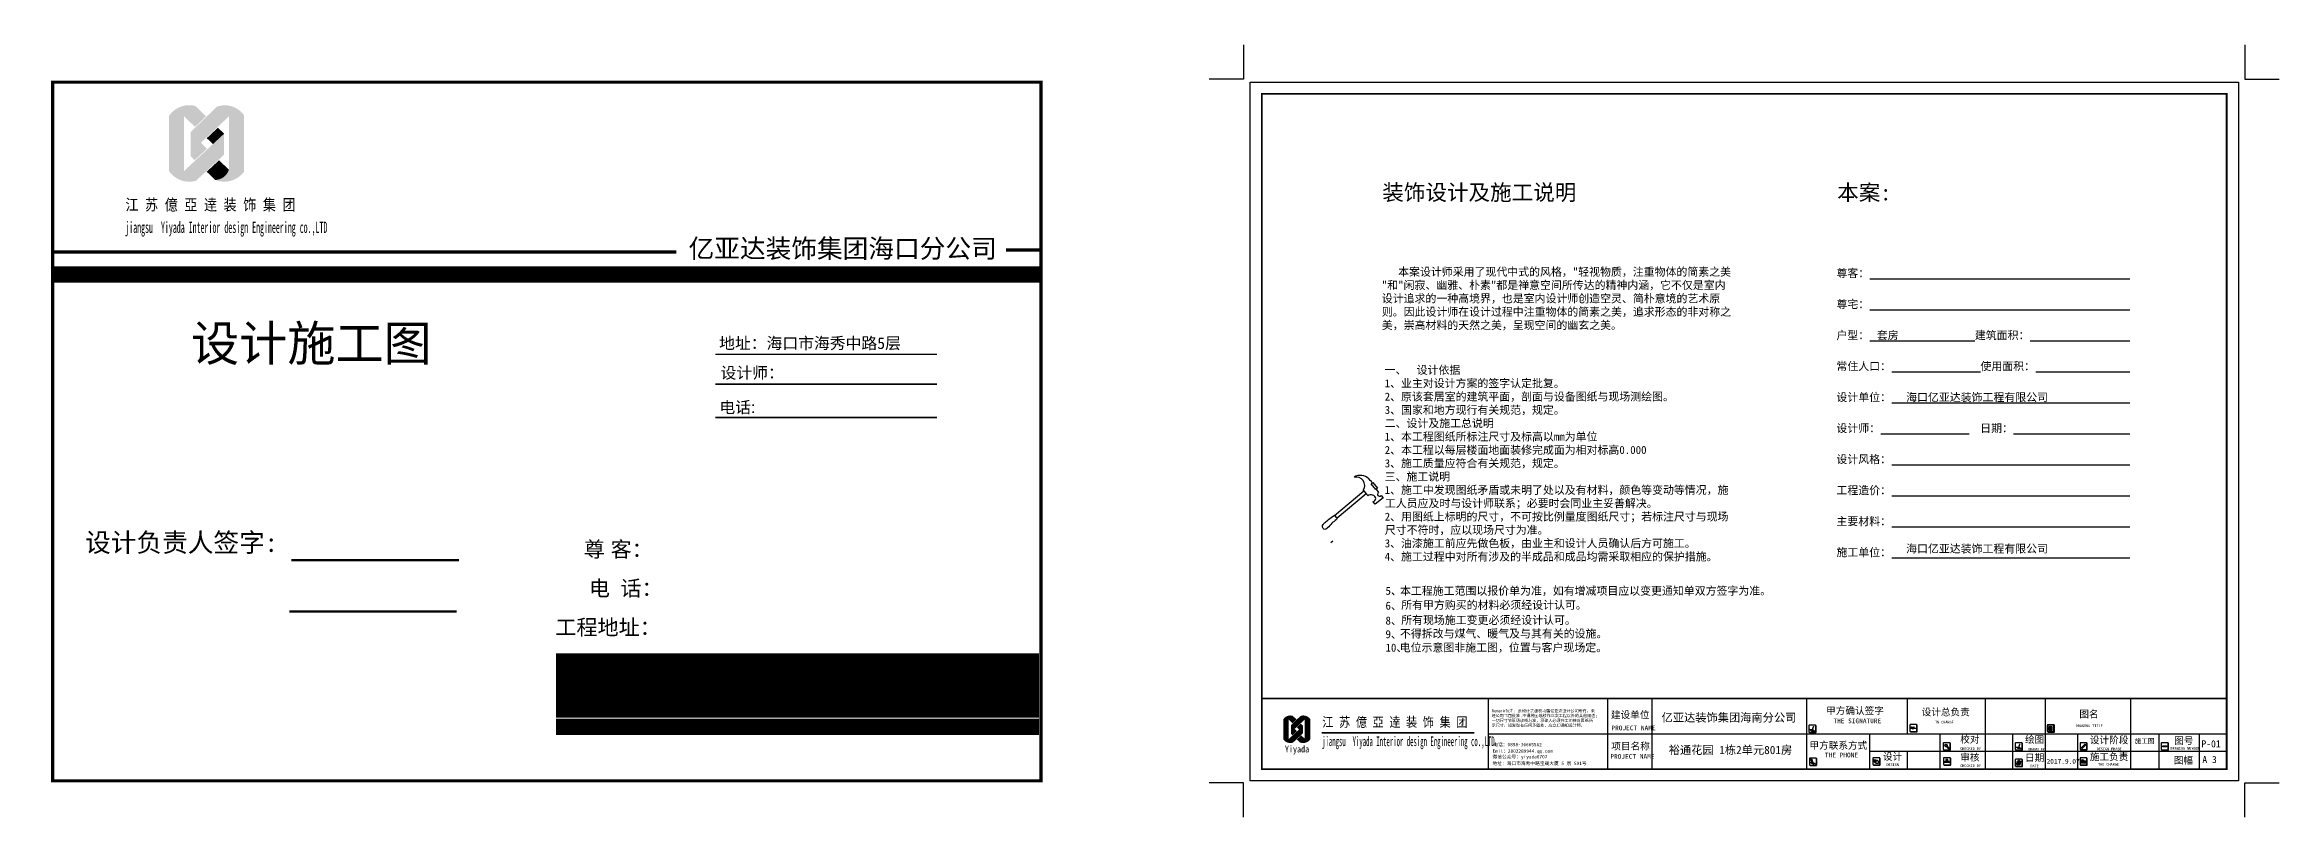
# Model space of a CAD drawing. Header units: millimetres. Extents: x 39175 to 443077, y -41362 to 75939.
# Drawn here: x 79056 to 145529, y 45587 to 68580 of the extents above; entities that cross this region are included whole.
import ezdxf

# ---------------------------------------------------------------- set-up
doc = ezdxf.new("R2010")
doc.units = ezdxf.units.MM
for name, color, linetype in [('0-01图框模板说明', 2, 'Continuous'), ('0-02图框细线', 136, 'Continuous'), ('06其他', 8, 'Continuous'), ('2', 2, 'Continuous'), ('LAYER9', 9, 'Continuous'), ('MC', 8, 'Continuous'), ('t', 4, 'Continuous'), ('TK', 1, 'Continuous'), ('填充', 252, 'Continuous')]:
    doc.layers.add(name, color=color, linetype=linetype)
doc.layers.add('Z not print', color=8, linetype='Continuous', plot=False)
doc.styles.add('H1', font='')
doc.styles.add('PYHCN', font='')
doc.styles.get("Standard").update_dxf_attribs({"font": ''})
doc.styles.add('任我行', font='JDFSCHANG.TTF', dxfattribs={"height": 150})
doc.styles.add('宋体', font='')
doc.styles.add('黑体', font='simhei.ttf')
doc.styles.get('H1').set_extended_font_data('SimSun')
doc.styles.get('PYHCN').set_extended_font_data('SimSun')
doc.styles.get('Standard').set_extended_font_data('NSimSun')
doc.styles.get('宋体').set_extended_font_data('SimSun')

# ---------------------------------------------------------------- blocks, each defined once
blk = doc.blocks.new('hgggg')
at = {"layer": '0-01图框模板说明'}
for points in [[(3462.78, 399.27, -0.414214), (3462.58, 399.08), (3460.02, 399.08, -0.071272), (3459.97, 399.08, 0.348143), (3460.16, 398.93), (3462.72, 398.93, 0.414214), (3462.92, 399.13), (3462.92, 401.69, 0.333108), (3462.77, 401.87, -0.057743), (3462.78, 401.83)], [(3505.73, 399.54, -0.414214), (3505.53, 399.34), (3502.97, 399.34, -0.071272), (3502.92, 399.35, 0.348143), (3503.11, 399.2), (3505.67, 399.2, 0.414214), (3505.86, 399.39), (3505.86, 401.95, 0.333108), (3505.72, 402.14, -0.057743), (3505.73, 402.09)], [(3564.11, 399.47, -0.414214), (3563.92, 399.28), (3561.36, 399.28, -0.071272), (3561.3, 399.28, 0.348143), (3561.5, 399.13), (3564.05, 399.13, 0.414214), (3564.25, 399.33), (3564.25, 401.89, 0.333108), (3564.11, 402.08, -0.057743), (3564.11, 402.03)], [(3519.89, 391.78, -0.414214), (3519.7, 391.59), (3517.14, 391.59, -0.071272), (3517.08, 391.59, 0.348143), (3517.27, 391.44), (3519.83, 391.44, 0.414214), (3520.03, 391.64), (3520.03, 394.2, 0.333108), (3519.89, 394.39, -0.057743), (3519.89, 394.34)], [(3550.49, 391.78, -0.414214), (3550.29, 391.59), (3547.73, 391.59, -0.071272), (3547.68, 391.59, 0.348143), (3547.87, 391.44), (3550.43, 391.44, 0.414214), (3550.62, 391.64), (3550.62, 394.2, 0.333108), (3550.48, 394.39, -0.057743), (3550.49, 394.34)], [(3578.01, 391.85, -0.414214), (3577.81, 391.65), (3575.26, 391.65, -0.071272), (3575.2, 391.66, 0.348143), (3575.39, 391.51), (3577.95, 391.51, 0.414214), (3578.15, 391.7), (3578.15, 394.26, 0.333108), (3578.01, 394.45, -0.057743), (3578.01, 394.4)], [(3612.51, 391.82, -0.414214), (3612.31, 391.62), (3609.76, 391.62, -0.071272), (3609.7, 391.63, 0.348143), (3609.89, 391.48), (3612.45, 391.48, 0.414214), (3612.65, 391.67), (3612.65, 394.23, 0.333108), (3612.51, 394.42, -0.057743), (3612.51, 394.38)], [(3610.26, 393.25), (3611.74, 393.25), (3611.74, 392.89), (3610.26, 392.89)], [(3463.02, 385.28, -0.414214), (3462.83, 385.09), (3460.27, 385.09, -0.071272), (3460.21, 385.1, 0.348143), (3460.4, 384.94), (3462.96, 384.94, 0.414214), (3463.16, 385.14), (3463.16, 387.7, 0.333108), (3463.02, 387.89, -0.057743), (3463.02, 387.84)], [(3489.99, 385.41, -0.414214), (3489.79, 385.21), (3487.23, 385.21, -0.071272), (3487.18, 385.22, 0.348143), (3487.37, 385.07), (3489.93, 385.07, 0.414214), (3490.12, 385.26), (3490.12, 387.82, 0.333108), (3489.98, 388.01, -0.057743), (3489.99, 387.97)], [(3519.99, 385.44, -0.414214), (3519.79, 385.25), (3517.23, 385.25, -0.071272), (3517.18, 385.26, 0.348143), (3517.37, 385.1), (3519.93, 385.1, 0.414214), (3520.13, 385.3), (3520.13, 387.86, 0.333108), (3519.98, 388.05, -0.057743), (3519.99, 388)], [(3550.49, 384.79, -0.414214), (3550.29, 384.59), (3547.73, 384.59, -0.071272), (3547.68, 384.6, 0.348143), (3547.87, 384.45), (3550.43, 384.45, 0.414214), (3550.62, 384.64), (3550.62, 387.2, 0.333108), (3550.48, 387.39, -0.057743), (3550.49, 387.35)], [(3578.01, 385.37, -0.414214), (3577.81, 385.18), (3575.26, 385.18, -0.071272), (3575.2, 385.18, 0.348143), (3575.39, 385.03), (3577.95, 385.03, 0.414214), (3578.15, 385.23), (3578.15, 387.79, 0.333108), (3578.01, 387.98, -0.057743), (3578.01, 387.93)]]:
    blk.add_hatch(color=8, dxfattribs=at).paths.add_polyline_path(points)
h = blk.add_hatch(color=8, dxfattribs=at)
h.paths.add_polyline_path([(3562.64, 400.99), (3562.38, 400.99), (3562.38, 400.75), (3562.64, 400.75)])
h.paths.add_polyline_path([(3562.64, 400.75), (3562.89, 400.75), (3562.89, 400.99), (3562.64, 400.99)])
h.paths.add_polyline_path([(3562.64, 400.75), (3562.64, 400.52), (3562.89, 400.52), (3562.89, 400.75)])
h.paths.add_polyline_path([(3562.64, 400.75), (3562.38, 400.75), (3562.38, 400.52), (3562.64, 400.52)])
at = {"layer": '06其他', "linetype": 'ByBlock'}
h = blk.add_hatch(color=7, dxfattribs=at)
h.set_gradient(color1=(255, 241, 220), color2=(255, 110, 0), rotation=45, tint=1, name='HEMISPHERICAL')
h.paths.add_polyline_path([(3236.45, 404.6), (3236.45, 404.49, -0.16489), (3238.73, 404.49), (3240.42, 402.87), (3242.1, 404.5), (3240.44, 406.09, 0.313173)])
h = blk.add_hatch(color=20, dxfattribs=at)
h.set_gradient(color1=(255, 63, 0), color2=(253, 236, 196), tint=1, name='HEMISPHERICAL')
h.paths.add_polyline_path([(3236.45, 396.06, 0.322561), (3240.57, 394.61, -0.167756), (3238.73, 396.1), (3238.73, 404.49, 0.16489), (3236.45, 404.49)])
h = blk.add_hatch(color=20, dxfattribs=at)
h.set_gradient(color1=(255, 63, 0), color2=(253, 236, 196), rotation=45, tint=1)
h.paths.add_polyline_path([(3238.73, 396.1, 0.167756), (3240.57, 394.61), (3244.88, 398.63), (3244.88, 401.83)])
h = blk.add_hatch(color=16, dxfattribs=at)
h.set_gradient(color1=(127, 0, 0), color2=(204, 0, 0), rotation=135, tint=1, name='INVHEMISPHERICAL')
h.paths.add_polyline_path([(3239.73, 402.05), (3241.33, 400.45), (3245.63, 404.5, -0.337042), (3247.93, 404.67, 0.33371), (3243.79, 405.98)])
h = blk.add_hatch(color=18, dxfattribs=at)
h.set_gradient(color1=(76, 0, 0), color2=(127, 0, 0), rotation=45, tint=1, name='CURVED')
h.paths.add_polyline_path([(3239.73, 402.05), (3239.73, 398.39), (3240.37, 397.77), (3242.25, 399.53)])
h = blk.add_hatch(color=11, dxfattribs=at)
h.set_gradient(color1=(254, 140, 88), color2=(97, 0, 2), rotation=45, tint=1, name='HEMISPHERICAL')
h.paths.add_polyline_path([(3242.22, 401.14), (3243.16, 400.23), (3244.88, 401.83), (3243.92, 402.75)])
h = blk.add_hatch(color=1, dxfattribs=at)
h.set_gradient(color1=(255, 0, 0), color2=(255, 127, 0), tint=1, name='INVHEMISPHERICAL')
h.paths.add_polyline_path([(3247.93, 404.67, 0.339601), (3245.61, 404.49), (3245.61, 396.3, -0.318809), (3243.51, 394.73, 0.343219), (3247.93, 395.99)])
h = blk.add_hatch(color=16, dxfattribs=at)
h.set_gradient(color1=(127, 0, 0), color2=(204, 0, 0), rotation=45, tint=1, name='CURVED')
h.paths.add_polyline_path([(3245.61, 396.3), (3244.1, 397.75), (3242.21, 395.99), (3243.51, 394.73, 0.318809)])
at = {"layer": '0-01图框模板说明', "color": 8}
for p, q in [((3461.2, 399.82), (3461.18, 399.77)), ((3461.19, 399.82), (3461.18, 399.79)), ((3461.2, 399.79), (3461.18, 399.77)), ((3461.18, 399.79), (3461.18, 399.77)), ((3461.21, 399.82), (3461.2, 399.79)), ((3503.25, 401.2), (3504.44, 401.29)), ((3503.43, 401.19), (3504.46, 401.27)), ((3504.18, 400.74), (3505.37, 400.84)), ((3504.36, 400.73), (3505.39, 400.81)), ((3561.98, 400.75), (3563.29, 400.75)), ((3562.64, 401.41), (3562.64, 400.1)), ((3518.38, 393.02), (3519.23, 392.05)), ((3518.54, 393.16), (3519.38, 392.19)), ((3548.9, 392.34), (3548.88, 392.3)), ((3548.88, 392.3), (3548.89, 392.28)), ((3548.91, 392.33), (3548.89, 392.28)), ((3548.9, 392.3), (3548.89, 392.28)), ((3548.92, 392.33), (3548.9, 392.3)), ((3575.67, 392.73), (3575.67, 392.32)), ((3575.67, 392.73), (3576.12, 392.73)), ((3575.67, 392.32), (3576.13, 392.32)), ((3576.12, 393.15), (3576.56, 393.15)), ((3576.12, 393.15), (3576.12, 392.73)), ((3577.45, 393.49), (3576.13, 392.32)), ((3576.56, 393.56), (3576.56, 393.15)), ((3576.56, 393.56), (3577.01, 393.56)), ((3577.01, 393.95), (3577.45, 393.95)), ((3577.01, 393.95), (3577.01, 393.56)), ((3577.45, 393.95), (3577.45, 393.49)), ((3461.35, 385.57), (3460.39, 386.21)), ((3460.39, 386.21), (3461.18, 386.21)), ((3461.6, 386.21), (3461.68, 386.21)), ((3461.68, 386.21), (3462.65, 385.57)), ((3487.53, 386.56), (3487.53, 386.56)), ((3487.66, 386.95), (3488.14, 386.7)), ((3487.75, 386.44), (3488.36, 386.1)), ((3488.27, 386.93), (3487.79, 387.11)), ((3487.86, 386.92), (3487.86, 386.92)), ((3487.86, 386.92), (3488.21, 386.73)), ((3488.28, 386.86), (3487.91, 387.01)), ((3488.9, 387.07), (3488.28, 387.23)), ((3488.41, 386.7), (3488.52, 386.64)), ((3517.44, 386.49), (3517.74, 386.7)), ((3517.77, 386.7), (3518.07, 386.7)), ((3518.41, 386.87), (3518.41, 386.93)), ((3518.52, 386.87), (3518.52, 386.93)), ((3518.89, 386.7), (3519.22, 386.7)), ((3519.52, 386.49), (3519.25, 386.69)), ((3548.12, 385.4), (3548.29, 385.25)), ((3549.3, 385.36), (3548.17, 385.36)), ((3549.35, 385.32), (3548.21, 385.32)), ((3549.39, 385.29), (3548.26, 385.29)), ((3549.43, 385.25), (3548.29, 385.25)), ((3549.63, 386.78), (3549.3, 385.36)), ((3549.68, 386.74), (3549.35, 385.32)), ((3549.72, 386.71), (3549.39, 385.29)), ((3549.76, 386.67), (3549.43, 385.25)), ((3549.59, 386.82), (3549.76, 386.67)), ((3575.68, 387.24), (3575.68, 386.03)), ((3577.38, 386.76), (3576.17, 386.76)), ((3577.38, 385.95), (3576.17, 385.95)), ((3576.49, 387.24), (3576.49, 386.03))]:
    blk.add_line(p, q, dxfattribs=at)
at = {"layer": '0-01图框模板说明', "color": 2, "const_width": 0.724}
blk.add_lwpolyline([(3637.38, 670.41), (3637.38, 383.41), (3227.38, 383.41), (3227.38, 670.41)], close=True, dxfattribs=at)
blk.add_lwpolyline([(3637.38, 413.41), (3227.33, 413.41)], dxfattribs=at)
at = {"layer": '0-01图框模板说明', "color": 8}
for points in [[(3460.02, 399.08), (3462.58, 399.08, 0.414214), (3462.78, 399.27), (3462.78, 401.83, 0.414214), (3462.58, 402.03), (3460.02, 402.03, 0.414214), (3459.83, 401.83), (3459.83, 399.27, 0.414214)], [(3461.84, 401.41), (3461.73, 401.44), (3461.74, 401.46, -0.451962), (3461.8, 401.49), (3461.81, 401.48, -0.418435), (3461.84, 401.42)], [(3502.97, 399.34), (3505.53, 399.34, 0.414214), (3505.73, 399.54), (3505.73, 402.09, 0.414214), (3505.53, 402.29), (3502.97, 402.29, 0.414214), (3502.78, 402.09), (3502.78, 399.54, 0.414214)], [(3561.36, 399.28), (3563.92, 399.28, 0.414214), (3564.11, 399.47), (3564.11, 402.03, 0.414214), (3563.92, 402.23), (3561.36, 402.23, 0.414214), (3561.16, 402.03), (3561.16, 399.47, 0.414214)], [(3517.14, 391.59), (3519.7, 391.59, 0.414214), (3519.89, 391.78), (3519.89, 394.34, 0.414214), (3519.7, 394.54), (3517.14, 394.54, 0.414214), (3516.94, 394.34), (3516.94, 391.78, 0.414214)], [(3547.73, 391.59), (3550.29, 391.59, 0.414214), (3550.49, 391.78), (3550.49, 394.34, 0.414214), (3550.29, 394.54), (3547.73, 394.54, 0.414214), (3547.54, 394.34), (3547.54, 391.78, 0.414214)], [(3549.55, 393.92), (3549.44, 393.95), (3549.44, 393.97, -0.451962), (3549.51, 394), (3549.52, 393.99, -0.418435), (3549.55, 393.93)], [(3575.26, 391.65), (3577.81, 391.65, 0.414214), (3578.01, 391.85), (3578.01, 394.4, 0.414214), (3577.81, 394.6), (3575.26, 394.6, 0.414214), (3575.06, 394.4), (3575.06, 391.85, 0.414214)], [(3609.76, 391.62), (3612.31, 391.62, 0.414214), (3612.51, 391.82), (3612.51, 394.38, 0.414214), (3612.31, 394.57), (3609.76, 394.57, 0.414214), (3609.56, 394.38), (3609.56, 391.82, 0.414214)], [(3460.27, 385.09), (3462.83, 385.09, 0.414214), (3463.02, 385.28), (3463.02, 387.84, 0.414214), (3462.83, 388.04), (3460.27, 388.04, 0.414214), (3460.07, 387.84), (3460.07, 385.28, 0.414214)], [(3487.23, 385.21), (3489.79, 385.21, 0.414214), (3489.99, 385.41), (3489.99, 387.97, 0.414214), (3489.79, 388.16), (3487.23, 388.16, 0.414214), (3487.03, 387.97), (3487.03, 385.41, 0.414214)], [(3517.23, 385.25), (3519.79, 385.25, 0.414214), (3519.99, 385.44), (3519.99, 388, 0.414214), (3519.79, 388.2), (3517.23, 388.2, 0.414214), (3517.04, 388), (3517.04, 385.44, 0.414214)], [(3517.48, 386.5), (3519.48, 386.5, -0.414214), (3519.53, 386.45), (3519.53, 386.19, -0.414214), (3519.48, 386.13), (3517.48, 386.13, -0.414214), (3517.42, 386.19), (3517.42, 386.45, -0.414214)], [(3547.73, 384.59), (3550.29, 384.59, 0.414214), (3550.49, 384.79), (3550.49, 387.35, 0.414214), (3550.29, 387.54), (3547.73, 387.54, 0.414214), (3547.54, 387.35), (3547.54, 384.79, 0.414214)], [(3575.26, 385.18), (3577.81, 385.18, 0.414214), (3578.01, 385.37), (3578.01, 387.93, 0.414214), (3577.81, 388.13), (3575.26, 388.13, 0.414214), (3575.06, 387.93), (3575.06, 385.37, 0.414214)]]:
    blk.add_lwpolyline(points, format="xyb", close=True, dxfattribs=at)
for points in [[(3459.97, 399.08, 0.348143), (3460.16, 398.93), (3462.72, 398.93, 0.414214), (3462.92, 399.13), (3462.92, 401.69, 0.333108), (3462.77, 401.87)], [(3502.92, 399.35, 0.348143), (3503.11, 399.2), (3505.67, 399.2, 0.414214), (3505.86, 399.39), (3505.86, 401.95, 0.333108), (3505.72, 402.14)], [(3561.3, 399.28, 0.348143), (3561.5, 399.13), (3564.05, 399.13, 0.414214), (3564.25, 399.33), (3564.25, 401.89, 0.333108), (3564.11, 402.08)], [(3517.08, 391.59, 0.348143), (3517.27, 391.44), (3519.83, 391.44, 0.414214), (3520.03, 391.64), (3520.03, 394.2, 0.333108), (3519.89, 394.39)], [(3547.68, 391.59, 0.348143), (3547.87, 391.44), (3550.43, 391.44, 0.414214), (3550.62, 391.64), (3550.62, 394.2, 0.333108), (3550.48, 394.39)], [(3575.2, 391.66, 0.348143), (3575.39, 391.51), (3577.95, 391.51, 0.414214), (3578.15, 391.7), (3578.15, 394.26, 0.333108), (3578.01, 394.45)], [(3609.7, 391.63, 0.348143), (3609.89, 391.48), (3612.45, 391.48, 0.414214), (3612.65, 391.67), (3612.65, 394.23, 0.333108), (3612.51, 394.42)], [(3460.21, 385.1, 0.348143), (3460.4, 384.94), (3462.96, 384.94, 0.414214), (3463.16, 385.14), (3463.16, 387.7, 0.333108), (3463.02, 387.89)], [(3487.18, 385.22, 0.348143), (3487.37, 385.07), (3489.93, 385.07, 0.414214), (3490.12, 385.26), (3490.12, 387.82, 0.333108), (3489.98, 388.01)], [(3517.18, 385.26, 0.348143), (3517.37, 385.1), (3519.93, 385.1, 0.414214), (3520.13, 385.3), (3520.13, 387.86, 0.333108), (3519.98, 388.05)], [(3547.68, 384.6, 0.348143), (3547.87, 384.45), (3550.43, 384.45, 0.414214), (3550.62, 384.64), (3550.62, 387.2, 0.333108), (3550.48, 387.39)], [(3575.2, 385.18, 0.348143), (3575.39, 385.03), (3577.95, 385.03, 0.414214), (3578.15, 385.23), (3578.15, 387.79, 0.333108), (3578.01, 387.98)]]:
    blk.add_lwpolyline(points, format="xyb", dxfattribs=at)
for points in [[(3461.4, 400.19), (3461.44, 400.19), (3462.41, 399.56), (3461.11, 399.56), (3460.14, 400.19), (3461.28, 400.19)], [(3549.11, 392.7), (3549.15, 392.7), (3550.12, 392.07), (3548.82, 392.07), (3547.85, 392.7), (3548.98, 392.7)], [(3518.62, 386.76), (3518.8, 386.76), (3518.93, 386.68), (3518.03, 386.68), (3518.17, 386.76), (3518.31, 386.76)], [(3548.7, 386.82), (3549.59, 386.82), (3549.26, 385.4), (3548.12, 385.4), (3548.45, 386.82), (3548.65, 386.82)]]:
    blk.add_lwpolyline(points, dxfattribs=at)
for points in [[(3461.21, 399.82), (3461.19, 399.82), (3461.23, 400.06), (3461.34, 400.03)], [(3461.8, 401.3), (3461.7, 401.34), (3461.23, 400.06), (3461.34, 400.03)], [(3461.84, 401.4), (3461.73, 401.45), (3461.69, 401.35), (3461.81, 401.3)], [(3561.37, 399.48), (3563.91, 399.48), (3563.91, 402.02), (3561.37, 402.02)], [(3561.98, 400.1), (3563.29, 400.1), (3563.29, 401.41), (3561.98, 401.41)], [(3562.38, 400.99), (3562.89, 400.99), (3562.89, 400.52), (3562.38, 400.52)], [(3548.92, 392.33), (3548.9, 392.34), (3548.94, 392.57), (3549.04, 392.54)], [(3549.51, 393.82), (3549.4, 393.85), (3548.94, 392.57), (3549.04, 392.54)], [(3549.55, 393.91), (3549.44, 393.96), (3549.4, 393.86), (3549.51, 393.81)], [(3610.26, 393.25), (3611.74, 393.25), (3611.74, 392.89), (3610.26, 392.89)], [(3518.03, 386.68), (3518.93, 386.68), (3518.93, 386.57), (3518.03, 386.57)], [(3548.41, 385.73), (3548.52, 385.73), (3548.49, 385.65), (3548.38, 385.65)], [(3548.72, 386.48), (3549.18, 386.48), (3549.07, 386.11), (3548.6, 386.11)], [(3548.63, 385.73), (3548.74, 385.73), (3548.71, 385.65), (3548.6, 385.65)], [(3548.84, 385.73), (3548.95, 385.73), (3548.93, 385.65), (3548.81, 385.65)], [(3549.06, 385.73), (3549.17, 385.73), (3549.14, 385.65), (3549.03, 385.65)]]:
    blk.add_lwpolyline(points, close=True, dxfattribs=at)
for centre, radius in [((3518.13, 393.49), 0.533), ((3460.78, 387.49), 0.262), ((3460.95, 386.98), 0.0374), ((3461.02, 386.84), 0.0374), ((3461.04, 387.02), 0.0374), ((3461.09, 386.69), 0.0374), ((3461.11, 386.88), 0.0374), ((3461.13, 387.08), 0.0374), ((3461.16, 386.51), 0.0374), ((3461.18, 386.73), 0.0374), ((3461.2, 386.94), 0.0374), ((3461.39, 386.21), 0.212), ((3461.25, 386.56), 0.0374), ((3461.26, 386.79), 0.0374), ((3461.34, 386.61), 0.0374), ((3549.28, 386.66), 0.04)]:
    blk.add_circle(centre, radius, dxfattribs=at)
for centre, radius, start, end in [((3503.53, 400.83), 0.368, 105.75698, 120.90147), ((3503.54, 400.47), 0.321, 39.93772, 115.08211), ((3503.66, 401.01), 0.239, 194.48109, 315.05273), ((3503.43, 401.18), 0.00492, 94.53797, 105.75698), ((3504.46, 400.38), 0.368, 105.75698, 138.68122), ((3504.36, 400.73), 0.00492, 94.53797, 105.75698), ((3504.37, 401.1), 0.208, 298.71142, 70.12693), ((3504.37, 401.09), 0.198, 300.32853, 62.53976), ((3504.46, 401.26), 0.00492, 62.53976, 94.53797), ((3504.47, 400.92), 0.00504, 133.83275, 294.27982), ((3505.3, 400.64), 0.208, 298.71142, 70.12693), ((3505.39, 400.81), 0.00492, 62.53976, 94.53797), ((3505.3, 400.64), 0.198, 300.32853, 62.53976), ((3505.4, 400.46), 0.00504, 133.83275, 294.27982), ((3518.14, 393.44), 0.533, 191.50537, 300.50305), ((3518.1, 393.5), 0.266, 22.4479, 114.91738), ((3518.04, 393.62), 0.125, 340.03412, 111.51774), ((3518.14, 393.44), 0.533, 323.79176, 16.59293), ((3519.27, 392.15), 0.116, 246.29169, 21.68237), ((3459.09, 385.81), 2.13, 10.86532, 46.01339), ((3466.51, 389.2), 5.72, 196.35478, 210.12826), ((3488.27, 386.62), 0.686, 172.23155, 207.50847), ((3487.9, 386.71), 0.315, 158.18292, 240.90017), ((3488.94, 386.19), 1.48, 139.32492, 154.28325), ((3488.96, 388.03), 2.17, 233.07145, 279.66773), ((3488.13, 386.74), 0.518, 74.0812, 127.26399), ((3487.88, 386.97), 0.0535, 54.17545, 246.924), ((3487.91, 386.98), 0.691, 277.38404, 14.54168), ((3488.3, 386.97), 0.31, 239.14426, 279.65487), ((3488.23, 386.8), 0.0797, 255.59476, 46.20559), ((3488.13, 386.65), 0.31, 22.14548, 62.65609), ((3488.34, 386.74), 0.0787, 279.65487, 22.14548), ((3489.22, 387.84), 1.94, 243.49964, 273.01635), ((3487.87, 385.42), 1.94, 28.78399, 58.3007), ((3489.18, 386.27), 0.4, 290.37624, 11.42411), ((3517.77, 386.65), 0.0574, 90, 119.87718), ((3518.46, 388.33), 1.14, 259.24495, 280.75505), ((3517.99, 386.87), 0.423, 7.60876, 51.99549), ((3518.23, 386.94), 0.197, 284.90703, 336.82099), ((3518.47, 387.04), 0.345, 237.03411, 302.96589), ((3518.94, 386.87), 0.423, 128.00451, 172.39124), ((3518.56, 386.87), 0.0402, 180, 209.57661), ((3518.71, 386.96), 0.21, 209.57661, 255.90559), ((3519.22, 386.65), 0.0574, 58.64341, 90), ((3548.67, 386.66), 0.04, 133.54052, 58.50942), ((3548.94, 386.72), 0.301, 120.08382, 193.46069), ((3548.67, 386.67), 0.0305, 218.39226, 328.45377), ((3548.94, 386.73), 0.249, 118.98843, 196.0214), ((3548.69, 386.65), 0.04, 72.60473, 87.69362), ((3548.83, 386.84), 0.146, 350.54539, 105.73103), ((3548.81, 386.83), 0.115, 355.44035, 89.68225), ((3549.55, 386.72), 0.301, 127.16749, 193.46069), ((3549.3, 386.65), 0.04, 72.60473, 215.77066), ((3549.28, 386.67), 0.0305, 218.39226, 328.45377), ((3549.54, 386.73), 0.24, 120.88, 197.64495), ((3549.43, 386.88), 0.102, 75.64141, 126.12439), ((3549.42, 386.86), 0.0801, 333.23085, 96.56595), ((3549.42, 386.86), 0.124, 340.70057, 72.93021)]:
    blk.add_arc(centre, radius, start, end, dxfattribs=at)
for centre, major_axis, ratio in [((3503.23, 400.89), (0, 0.305), 0.646017), ((3503.25, 400.88), (0, 0.305), 0.646017), ((3503.99, 400.67), (0, 0.305), 0.646017), ((3504, 400.66), (0, 0.305), 0.646017), ((3576.08, 387.24), (-0.401, 0), 0.454196), ((3576.08, 386.03), (-0.401, 0), 0.454196), ((3576.17, 386.35), (0, 0.401), 0.454196), ((3577.38, 386.35), (0, 0.401), 0.454196)]:
    blk.add_ellipse(centre, major_axis=major_axis, ratio=ratio, dxfattribs=at)
blk.add_ellipse((3518.46, 387.35), major_axis=(0.376, 0), ratio=0.460933, start_param=-0.967391, end_param=4.108984, dxfattribs=at)
blk.add_spline([(3461.39, 385.99), (3461.81, 385.81), (3461.82, 385.95), (3461.63, 385.91), (3461.51, 385.57), (3462.03, 385.66), (3462.12, 385.57)], degree=3, dxfattribs=at)
for points in [[(3487.72, 387.06), (3487.51, 387.09), (3487.4, 387.2), (3487.35, 387.45)], [(3487.75, 387.1), (3487.5, 387.1), (3487.42, 387.28), (3487.37, 387.47)]]:
    blk.add_open_spline(points, degree=3, dxfattribs=at)
at = {"layer": '0-02图框细线'}
for p, q in [((3323.65, 383.41), (3323.65, 413.41)), ((3374.42, 383.24), (3374.42, 413.41)), ((3393.31, 383.24), (3393.31, 413.41)), ((3458.92, 383.41), (3458.92, 413.41)), ((3501.79, 398.41), (3501.79, 413.41)), ((3534.96, 398.41), (3534.96, 413.41)), ((3560.37, 383.41), (3560.37, 413.41)), ((3596.6, 398.41), (3596.6, 413.41)), ((3323.65, 398.41), (3637.38, 398.41)), ((3485.71, 383.41), (3485.71, 398.41)), ((3637.38, 390.91), (3485.71, 390.91)), ((3501.79, 383.41), (3501.79, 390.91)), ((3515.58, 383.41), (3515.58, 398.41)), ((3534.96, 383.41), (3534.96, 398.41)), ((3546.55, 383.41), (3546.55, 398.41)), ((3574.07, 383.41), (3574.07, 398.41)), ((3596.6, 383.41), (3596.6, 398.41)), ((3608.67, 383.41), (3608.67, 398.41)), ((3625.66, 398.41), (3625.66, 383.41))]:
    blk.add_line(p, q, dxfattribs=at)
blk.add_lwpolyline([(3642.38, 675.41), (3642.38, 378.41), (3222.38, 378.41), (3222.38, 675.41)], close=True, dxfattribs=at)
at = {"layer": '0-02图框细线', "ltscale": 0.2, "const_width": 0.666}
blk.add_lwpolyline([(3252.82, 398.77), (3317.66, 398.77)], dxfattribs=at)
at = {"layer": 'Z not print', "color": 5}
for points in [[(3219.62, 691.34), (3219.62, 676.74), (3205.02, 676.74)], [(3645.14, 691.34), (3645.14, 676.74), (3659.75, 676.74)], [(3219.62, 362.88), (3219.62, 377.48), (3205.02, 377.48)], [(3645.14, 362.88), (3645.14, 377.48), (3659.75, 377.48)]]:
    blk.add_lwpolyline(points, dxfattribs=at)
at = {"layer": '0-02图框细线'}
for s, insert, char_height, attachment_point in [('{\\fSimHei|b0|i0|c134|p2;Remark备注: 此设计之版权均属亿亚达设计公司所有，未\\P经公司书面批准,不得将图纸移作本次工程以外的其他用途;\\P一切尺寸依现场放线为准，承建人必须在工地核对图纸所\\P示尺寸，如发现有任何矛盾处，应立即通知设计师。}', (3325.04, 401.2), 1.2293, 7), ('{\\fSimSun|b0|i0|c134|p2;建设单位}', (3375.72, 406.29), 3, 4), ('{\\fSimSun|b0|i0|c134|p2;甲方确认签字}', (3467.17, 408.05), 3, 4), ('{\\fSimSun|b0|i0|c134|p2;设计总负责}', (3507.77, 407.48), 3, 4), ('{\\fSimSun|b0|i0|c134|p2;图名}', (3574.77, 406.57), 3, 4), ('{\\fSimSun|b0|i0|c134|p2;PROJECT NAME}', (3375.92, 400.86), 2, 4), ('{\\fSimSun|b0|i0|c134|p2;THE SIGNATURE}', (3470.25, 403.87), 2, 4), ('{\\fSimSun|b0|i0|c134|p2;IN CHARGE}', (3513.43, 403.33), 1.1268, 4), ('{\\fSimSun|b0|i0|c134|p2;DRAWING TITLE}', (3573.2, 401.77), 1.1268, 4), ('{\\fSimSun|b0|i0|c134|p2;微信公众号：yiyada6707}', (3325.43, 388.43), 1.4341, 4), ('{\\fSimSun|b0|i0|c134|p2;Emil：2802289944.qq.com}', (3325.43, 390.84), 1.4341, 4), ('{\\fSimSun|b0|i0|c134|p2;电话：0898-36665562  }', (3325.75, 393.73), 1.4341, 4), ('{\\fSimSun|b0|i0|c134|p2;PROJECT NAME}', (3375.46, 388.74), 2, 4), ('{\\fSimSun|b0|i0|c134|p2;项目名称}', (3375.89, 392.95), 3, 4), ('{\\fSimSun|b0|i0|c134|p2;甲方联系方式}', (3460.09, 393.27), 3, 4), ('{\\fSimSun|b0|i0|c134|p2;THE PHONE}', (3466.66, 389.35), 2, 4), ('{\\fSimSun|b0|i0|c134|p2;设计}', (3491.31, 388.55), 3, 4), ('{\\fSimSun|b0|i0|c134|p2;CHECKED BY}', (3524.12, 392.09), 1.1268, 4), ('{\\fSimSun|b0|i0|c134|p2;校对}', (3524.17, 395.88), 3, 4), ('{\\fSimSun|b0|i0|c134|p2;审核}', (3524.17, 388.21), 3, 4), ('{\\fSimSun|b0|i0|c134|p2;绘图}', (3551.69, 395.79), 3, 4), ('{\\fSimSun|b0|i0|c134|p2;日期}', (3551.69, 388.07), 3, 4), ('{\\fSimSun|b0|i0|c134|p2;DRAWN BY}', (3552.99, 391.85), 1.1268, 4), ('{\\fSimSun|b0|i0|c134|p2;施工负责}', (3579.22, 388.42), 3, 4), ('{\\fSimSun|b0|i0|c134|p2;设计阶段}', (3579.22, 395.59), 3, 4), ('{\\fSimSun|b0|i0|c134|p2;DESIGN PHASE}', (3582.13, 391.94), 1.1268, 4), ('{\\fSimHei|b0|i0|c134|p2;施工图}', (3602.52, 395.2), 2, 5), ('{\\fSimSun|b0|i0|c134|p2;DRAWING NUMBER}', (3613.53, 392.18), 1.1268, 4), ('{\\fSimSun|b0|i0|c134|p2;图号}', (3615.08, 395.34), 3, 4), ('{\\fSimSun|b0|i0|c134|p2;地址：海口市海秀中路宝晟大厦 5 层 501号}', (3325.41, 385.76), 1.4341, 4), ('{\\fSimSun|b0|i0|c134|p2;DESIGN}', (3492.78, 385.27), 1.1268, 4), ('{\\fSimSun|b0|i0|c134|p2;CHECKED BY}', (3524.12, 384.81), 1.1268, 4), ('{\\fSimSun|b0|i0|c134|p2;DATE}', (3553.97, 384.71), 1.1268, 4), ('{\\fSimHei|b0|i0|c134|p49;2017.9.07}', (3560.83, 386.68), 2, 4), ('{\\fSimSun|b0|i0|c134|p2;THE CHARGE}', (3582.72, 385.45), 1.1268, 4), ('{\\fSimSun|b0|i0|c134|p2;图幅}', (3614.92, 387), 3, 4), ('{\\fSimSun|b0|i0|c134|p2;A 3}', (3627.05, 387.44), 3, 4)]:
    blk.add_mtext(s, dxfattribs=dict(at, insert=insert, char_height=char_height, attachment_point=attachment_point))
at = {"layer": '0-02图框细线', "attachment_point": 5, "style": '黑体'}
for s, insert, char_height in [('亿亚达装饰集团海南分公司', (3425.87, 405.07), 3.5), ('{\\fSimSun|b0|i0|c134|p2;\\H0.875x;裕通花园 1栋2单元801房\\H1.143x; }', (3426.52, 391.31), 4)]:
    blk.add_mtext(s, dxfattribs=dict(at, insert=insert, char_height=char_height))
at = {"layer": 'TK', "color": 150, "style": 'H1'}
for s, height, width, p in [('江 苏 億 亞 逹 装 饰 集 团', 4.0976, 0.85, (3253.05, 401.34)), ('Yiyada ', 2.868, 0.8, (3237.17, 390.46)), ('jiangsu  Yiyada Interior design Engineering co.,LTD', 4.0976, 0.43, (3252.98, 393.15))]:
    blk.add_text(s, height=height, dxfattribs=dict(at, width=width)).set_placement(p)

msp = doc.modelspace()

# ---------------------------------------------------------------- hatches: boundary and pattern name
h = msp.add_hatch(color=7)
h.set_gradient(color1=(255, 241, 220), color2=(255, 110, 0), rotation=45, tint=1, name='HEMISPHERICAL')
h.paths.add_polyline_path([(82758.3, 66469), (82758.3, 66447.5, -0.16489), (83200.8, 66447.5), (83528.6, 66132.8), (83855, 66448.9), (83533.1, 66757.9, 0.3131734)])
h = msp.add_hatch(color=20)
h.set_gradient(color1=(255, 63, 0), color2=(253, 236, 196), tint=1, name='HEMISPHERICAL')
h.paths.add_polyline_path([(82758.3, 64812.5, 0.3225612), (83557, 64530.1, -0.1677561), (83200.8, 64819.9), (83200.8, 66447.5, 0.16489), (82758.3, 66447.5)])
h = msp.add_hatch(color=16)
h.set_gradient(color1=(127, 0, 0), color2=(204, 0, 0), rotation=135, tint=1, name='INVHEMISPHERICAL')
h.paths.add_polyline_path([(83394.4, 65974.6), (83705.6, 65663.6), (84538.8, 66449.7, -0.3370418), (84984.8, 66483.1, 0.3337101), (84182, 66737.1)])
h = msp.add_hatch(color=1)
h.set_gradient(color1=(255, 0, 0), color2=(255, 127, 0), tint=1, name='INVHEMISPHERICAL')
h.paths.add_polyline_path([(84984.8, 66482.9, 0.3396012), (84536.3, 66447.4), (84536.3, 64858.5, -0.3188086), (84129, 64553.3, 0.3432185), (84984.8, 64798.8)])
h = msp.add_hatch(color=20)
h.set_gradient(color1=(255, 63, 0), color2=(253, 236, 196), rotation=45, tint=1)
h.paths.add_polyline_path([(83200.8, 64819.9, 0.1677561), (83557, 64530.1), (84393.9, 65309.9), (84393.9, 65931.5)])
h = msp.add_hatch(color=18)
h.set_gradient(color1=(76, 0, 0), color2=(127, 0, 0), rotation=45, tint=1, name='CURVED')
h.paths.add_polyline_path([(83394.4, 65974.6), (83394.4, 65263.3), (83518.3, 65143.6), (83884.5, 65484.8)])
h = msp.add_hatch(color=11)
h.set_gradient(color1=(254, 140, 88), color2=(97, 0, 2), rotation=45, tint=1, name='HEMISPHERICAL')
h.paths.add_polyline_path([(83877.5, 65797.8), (84061.1, 65621.5), (84393.9, 65931.5), (84208.2, 66109.8)])
h = msp.add_hatch(color=16)
h.set_gradient(color1=(127, 0, 0), color2=(204, 0, 0), rotation=45, tint=1, name='CURVED')
h.paths.add_polyline_path([(84536.3, 64858.5), (84242.3, 65140.8), (83875.1, 64798.7), (84129, 64553.3, 0.3188086)])

# ---------------------------------------------------------------- linework, layer by layer
at = {"layer": '0-02图框细线', "color": 3, "ltscale": 0.8, "const_width": 70}
for points in [[(86394.9, 53237.9), (91378.6, 53237.9)], [(86331.3, 51713.9), (91315, 51713.9)]]:
    msp.add_lwpolyline(points, dxfattribs=at)
at = {"layer": '2'}
for p, q in [((133343.4, 61612.5), (141084.2, 61612.5)), ((133343.4, 60689.6), (141084.2, 60689.6)), ((133343.4, 59766.7), (136472.7, 59766.7)), ((138119.6, 59766.7), (141084.2, 59766.7)), ((134002.2, 58843.8), (136637.4, 58843.8)), ((138284.3, 58843.8), (141084.2, 58843.8)), ((134002.2, 57920.9), (141084.2, 57920.9)), ((133672.8, 56998), (136308, 56998)), ((137625.5, 56998), (141084.2, 56998)), ((134002.2, 56075.1), (141084.2, 56075.1)), ((134002.2, 55152.2), (141084.2, 55152.2)), ((134002.2, 54229.3), (141084.2, 54229.3)), ((134002.2, 53306.4), (141084.2, 53306.4))]:
    msp.add_line(p, q, dxfattribs=at)
at = {"layer": 'LAYER9', "color": 0, "const_width": 95.7}
msp.add_lwpolyline([(79295.2, 46674.4), (79295.2, 67464.4), (108695.2, 67464.4), (108695.2, 46674.4)], close=True, dxfattribs=at)
at = {"layer": 'LAYER9', "color": 1, "const_width": 95.7}
for points in [[(107652.4, 62468), (108695.2, 62468)], [(79295.2, 62408.4), (97847.9, 62408.4)]]:
    msp.add_lwpolyline(points, dxfattribs=at)
at = {"layer": 'LAYER9', "color": 2, "const_width": 478.3}
msp.add_lwpolyline([(79295.2, 61741.4), (108695.2, 61741.4)], dxfattribs=at)
at = {"layer": 'MC', "color": 3, "const_width": 47.4}
for points in [[(99004.8, 59364.5), (105598.5, 59364.5)], [(99004.8, 58474.4), (105598.5, 58474.4)], [(99004.8, 57481.7), (105598.5, 57481.7)]]:
    msp.add_lwpolyline(points, dxfattribs=at)
at = {"layer": 'MC', "color": 250, "const_width": 1915}
msp.add_lwpolyline([(94266.8, 49505.7), (108634.1, 49505.7)], dxfattribs=at)
at = {"layer": 'MC', "color": 8, "const_width": 478.3}
msp.add_lwpolyline([(94266.8, 48280.3), (108634.1, 48280.3)], dxfattribs=at)
at = {"layer": 't'}
for points in [[(117422.6, 54566.4), (118299.1, 55299.1), (118366.7, 55218.3), (117499.8, 54493.6)], [(118420.6, 55156.2), (118281.1, 55323)], [(118658.6, 55348.7), (118735.2, 55257.1)], [(118814.2, 55162.5), (118867.9, 55098.4), (118633.1, 54902), (118569.6, 54978)]]:
    msp.add_lwpolyline(points, dxfattribs=at)
msp.add_lwpolyline([(118512.4, 55508), (118560.6, 55548.3), (118699.2, 55382.6), (118651, 55342.3)], close=True, dxfattribs=at)
for centre, radius, start, end in [((118198.5, 55430.5), 333.7, 42.919215, 124.659237), ((118070.8, 55461.2), 251.6, 326.697801, 104.288326), ((118506.6, 55053.7), 133.9, 66.894718, 131.312564), ((117992.8, 55149.7), 678.7, 34.960869, 50.939186), ((118523.3, 55048.5), 133.2, 9.619306, 75.816582), ((118765.8, 55202.4), 62.7, 119.273016, 320.517131), ((118527.5, 55103.2), 131.2, 288.156899, 347.253096)]:
    msp.add_arc(centre, radius, start, end, dxfattribs=at)
at = {"layer": 't', "start_tangent": (0.4527438, 0.8916407)}
msp.add_spline([(117062, 54281.7), (117125.3, 54348.4), (117248.8, 54447), (117416.3, 54564.2), (117441.4, 54566.9), (117446.8, 54544), (117488.2, 54505.4), (117501.7, 54489.3), (117481.1, 54453.7), (117348.7, 54338.5), (117218.9, 54198), (117110.7, 54157.8), (117067, 54226.5), (117072.8, 54290.7)], degree=3, dxfattribs=at)
at = {"layer": '填充', "color": 249, "ltscale": 20}
msp.add_line((117371.6, 53802.1), (117313.9, 53753.9), dxfattribs=at)

# ---------------------------------------------------------------- block references
at = {"layer": '0-02图框细线', "xscale": 70, "yscale": 70, "zscale": 70}
msp.add_blockref('hgggg', (-110653.4, 20185.6), dxfattribs=at)

# ---------------------------------------------------------------- texts
at = {"color": 4, "insert": (102793.5, 62795.9), "char_height": 560, "width": 14677.886, "attachment_point": 2, "style": '宋体'}
msp.add_mtext('\\pi-974.68,l974.68,t974.68;亿亚达装饰集团海口分公司', dxfattribs=at)
at = {"color": 3, "ltscale": 100, "insert": (83408.6, 60217.8), "char_height": 1050, "width": 8969.7, "attachment_point": 1}
msp.add_mtext('{\\fSimHei|b0|i0|c134|p49;设计施工图}', dxfattribs=at)
at = {"insert": (80257.1, 54046.1), "char_height": 560, "width": 6627.275, "attachment_point": 1}
msp.add_mtext('{\\fSimSun|b0|i0|c134|p2;\\C4;设计负责人签字\\fNSimSun|b0|i0|c134|p49;:}', dxfattribs=at)
at = {"layer": '0-02图框细线', "insert": (143212.8, 47773.1), "char_height": 210, "attachment_point": 4}
msp.add_mtext('{\\fSimSun|b0|i0|c134|p2;P-01}', dxfattribs=at)
at = {"layer": '2', "style": 'PYHCN'}
for s, height, p in [('装饰设计及施工说明', 470.2, (118846.1, 63949.5)), ('本案:', 470.2, (132378.5, 63945.8)), ('尊客：', 238.04, (132355.2, 61660.1)), ('尊宅：', 238.04, (132355.2, 60737.2)), ('户型：', 238.04, (132355.2, 59814.3)), ('套房', 238.04, (133557, 59814.3)), ('建筑面积：', 238.04, (136472.7, 59814.3)), ('常住人口：', 238.04, (132355.2, 58891.4)), ('使用面积：', 238.04, (136637.4, 58891.4)), ('设计单位：', 238.04, (132355.2, 57968.5)), ('海口亿亚达装饰工程有限公司', 238.04, (134427.8, 57968.5)), ('设计师：', 238.04, (132355.2, 57045.6)), ('  日期：', 238.04, (136308, 57045.6)), ('设计风格：', 238.04, (132355.2, 56122.7)), ('工程造价：', 238.04, (132355.2, 55199.8)), ('主要材料：', 238.04, (132355.2, 54276.9)), ('施工单位：', 238.04, (132355.2, 53354)), ('海口亿亚达装饰工程有限公司', 238.04, (134427.8, 53462.5))]:
    msp.add_text(s, height=height, dxfattribs=at).set_placement(p)
at = {"layer": '2', "attachment_point": 1, "style": 'PYHCN'}
for s, insert, char_height, width in [('{\\fFangSong_GB2312|b0|i0|c134|p49;   }本案设计师采用了现代中式的风格，{\\fFangSong_GB2312|b0|i0|c134|p49;"}轻视物质，注重物体的简素之美{\\fFangSong_GB2312|b0|i0|c134|p49;"}和{\\fFangSong_GB2312|b0|i0|c134|p49;"}闲寂、幽雅、朴素{\\fFangSong_GB2312|b0|i0|c134|p49;"}都是禅意空间所传达的精神内涵，它不仅是室内设计追求的一种高境界，也是室内设计师创造空灵、简朴意境的艺术原则。因此设计师在设计过程中注重物体的简素之美，追求形态的非对称之美，崇高材料的天然之美，呈现空间的幽玄之美。', (118830.8, 61939.1), 238.0397, 10360.337), ('\\pi-4.667,l4.667,t4.667;一、{\\fFangSong_GB2312|b0|i0|c134|p49;^I}设计依据{\\fTimes New Roman|b0|i0|c0|p18;^J\\fFangSong_GB2312|b0|i0|c134|p49;1}、业主对设计方案的签字认定批复。{\\fTimes New Roman|b0|i0|c0|p18;\\P\\pi0,tz;\\fFangSong_GB2312|b0|i0|c134|p49;2}、原该套居室的建筑平面，剖面与设备图纸与现场测绘图。{\\fTimes New Roman|b0|i0|c0|p18;\\P\\fFangSong_GB2312|b0|i0|c134|p49;3}、国家和地方现行有关规范，规定。{\\fTimes New Roman|b0|i0|c0|p18;\\P\\pl0;}二、设计及施工总说明{\\fTimes New Roman|b0|i0|c0|p18;\\P\\pi4.833;\\fFangSong_GB2312|b0|i0|c134|p49;1}、本工程图纸所标注尺寸及标高以{\\fFangSong_GB2312|b0|i0|c134|p49;mm}为单位{\\fTimes New Roman|b0|i0|c0|p18;\\P\\fFangSong_GB2312|b0|i0|c134|p49;2}、本工程以每层楼面地面装修完成面为相对标高{\\fFangSong_GB2312|b0|i0|c134|p49;0.000\\P3}、施工质量应符合有关规范，规定。{\\fTimes New Roman|b0|i0|c0|p18;\\P}三、施工说明{\\fFangSong_GB2312|b0|i0|c134|p49;\\P1}、施工中发现图纸矛盾或未明了处以及有材料，颜色等变动等情况，施工人员应及时与设计师联系；必要时会同业主妥善解决。{\\fTimes New Roman|b0|i0|c0|p18;\\P\\fFangSong_GB2312|b0|i0|c134|p49;2}、用图纸上标明的尺寸，不可按比例量度图纸尺寸；若标注尺寸与现场尺寸不符时，应以现场尺寸为准。{\\fTimes New Roman|b0|i0|c0|p18;\\P\\fFangSong_GB2312|b0|i0|c134|p49;3}、油漆施工前应先做色板，由业主和设计人员确认后方可施工。{\\fTimes New Roman|b0|i0|c0|p18;\\P\\fFangSong_GB2312|b0|i0|c134|p49;4}、施工过程中对所有涉及的半成品和成品均需采取相应的保护措施。', (118916.3, 59018.7), 238.0397, 10360.337), ('5{\\fFangSong_GB2312|b0|i0|c134|p50;、}', (118940.9, 52447.4), 238.04, 10360.337), ('6{\\fFangSong_GB2312|b0|i0|c134|p50;、}', (118940.9, 52005.1), 238.04, 10360.337), ('{\\C2;本工程施工范围以报价单为准，如有增减项目应以变更通知单双方签字为准。}', (119372.3, 52446.4), 238.04, 12480.802), ('所有甲方购买的材料必须经设计认可。', (119407.3, 52025.8), 238.04, 12480.802), ('8{\\fFangSong_GB2312|b0|i0|c134|p50;、}', (118940.9, 51560), 238.04, 10360.337), ('不得拆改与煤气、暖气及与其有关的设施。', (119371.2, 51172.5), 238.04, 12480.802), ('所有现场施工变更必须经设计认可。', (119407.3, 51575.9), 238.04, 12480.802), ('9{\\fFangSong_GB2312|b0|i0|c134|p50;、}', (118940.9, 51155.4), 238.04, 10360.337), ('10{\\fFangSong_GB2312|b0|i0|c134|p50;、}', (118940.9, 50755.6), 238.04, 10360.337), ('电位示意图非施工图，位置与客户现场定。', (119363.8, 50758.1), 238.04, 12480.802)]:
    msp.add_mtext(s, dxfattribs=dict(at, insert=insert, char_height=char_height, width=width))
at = {"layer": 'MC', "color": 4, "width": 7834.368, "attachment_point": 1, "style": '任我行'}
for s, insert, char_height in [('\\pi-553.9,l553.9,t553.9;{\\fSimSun|b0|i0|c134|p2;地址：海口市海秀中路\\fSimHei|b0|i0|c134|p49;5\\fSimSun|b0|i0|c134|p2;层}', (99118.6, 59869.1), 344.7332), ('\\pi-480,l480,t480;{\\fSimSun|b0|i0|c134|p2;设计师：}', (99160.9, 58989), 344.733), ('\\pi-415.4,l415.4,t415.4;{\\fSimSun|b0|i0|c134|p2;\\H1.333x;电话\\f经典长宋繁|b0|i0|c134|p49;:}  {\\fSimSun|b0|i0|c134|p2; }', (99126.9, 57961.2), 258.5499), ('\\pi-738.6,l738.6,t738.6;{\\fSimSun|b0|i0|c134|p2;尊} {\\fSimSun|b0|i0|c134|p2;客：}', (95092.6, 53794.6), 459.644), ('\\pi-738.6,l738.6,t738.6;{\\fSimSun|b0|i0|c134|p2;电 话：}', (95243.7, 52633), 459.644), ('\\pi-738.5,l738.5,t738.5;{\\fSimSun|b0|i0|c134|p2;工程地址：}', (94247.7, 51473), 459.644)]:
    msp.add_mtext(s, dxfattribs=dict(at, insert=insert, char_height=char_height))
at = {"layer": 'TK', "color": 150, "style": 'H1'}
for s, width, p in [('江 苏 億 亞 逹 装 饰 集 团', 0.85, (81457.3, 63648.6)), ('jiangsu  Yiyada Interior design Engineering co.,LTD', 0.43, (81451.9, 62976.7))]:
    msp.add_text(s, height=336, dxfattribs=dict(at, width=width)).set_placement(p)

doc.saveas('drawing.dxf')
